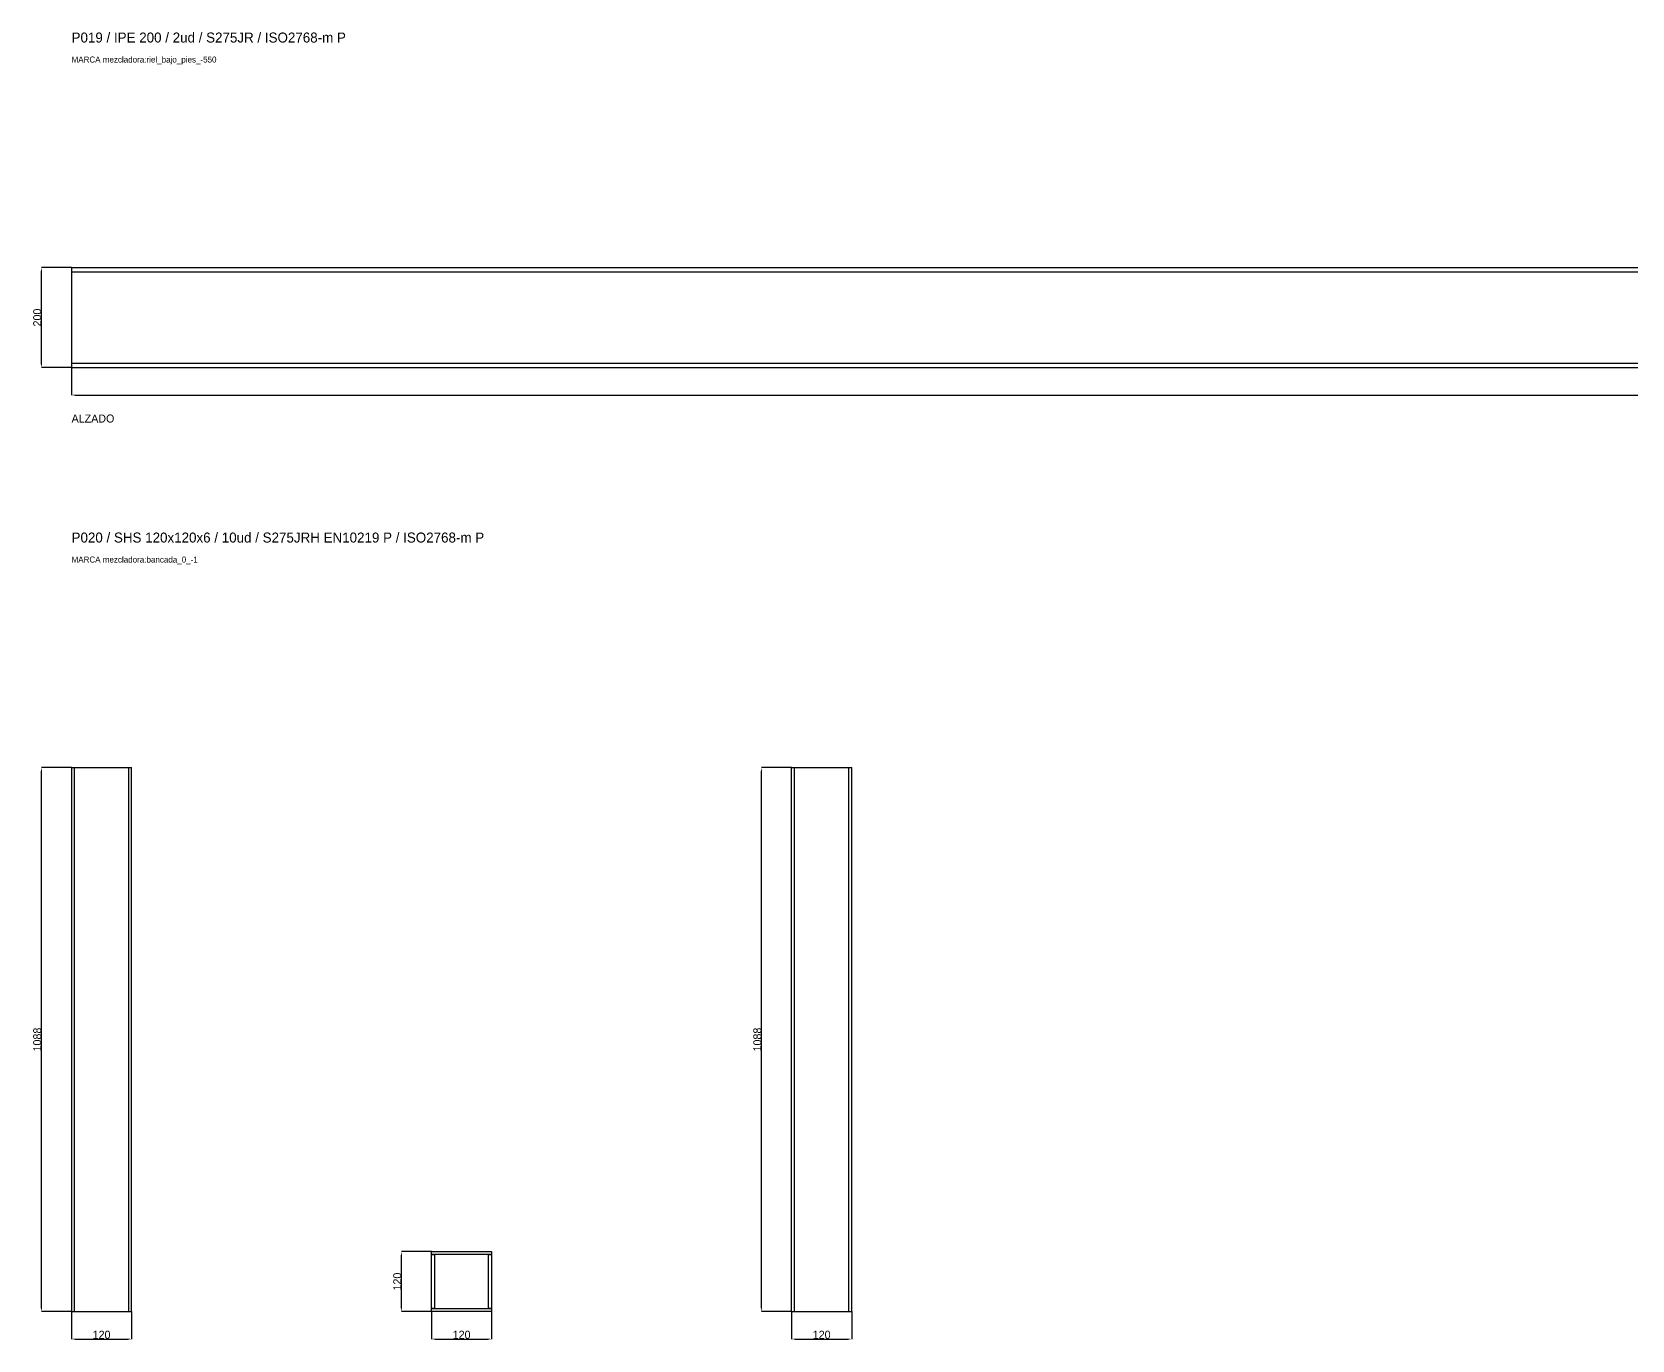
# Model space of a CAD drawing. Header units: millimetres. Extents: x -79 to 13940, y -87340 to 371.
# Drawn here: x -79 to 3120, y -26412 to -23796 of the extents above; entities that cross this region are included whole.
import ezdxf

# ---------------------------------------------------------------- set-up
doc = ezdxf.new("R2010")
doc.units = ezdxf.units.MM
for name, color, linetype in [('R18_COTAS_P', 1, 'Continuous'), ('R18_PIEZAS_P', 3, 'Continuous'), ('R18_TEXTOS', 7, 'Continuous')]:
    doc.layers.add(name, color=color, linetype=linetype)
doc.dimstyles.get("Standard").update_dxf_attribs({"dimtxt": 2.5, "dimasz": 2.5, "dimexe": 1.25, "dimexo": 0.625, "dimtad": 1, "dimcen": 2.5, "dimazin": 3, "dimtfac": 1, "dimtmove": 0, "dimatfit": 3})

# ---------------------------------------------------------------- blocks, each defined once
blk = doc.blocks.new('_CLOSEDFILLED')
at = {"color": 0, "linetype": 'BYBLOCK'}
blk.add_solid([(-1, 0.16), (0, 0), (-1, -0.16)], dxfattribs=at)
blk = doc.blocks.new('*D115')
for p, q in [((0, -24467), (0, -24522)), ((6320, -24467), (6320, -24522)), ((7, -24522), (6313, -24522))]:
    blk.add_line(p, q)
at = {"layer": 'Defpoints'}
for p in [(0, -24467), (6320, -24467), (0, -24522)]:
    blk.add_point(p, dxfattribs=at)
at = {"layer": 'R18_COTAS_P', "xscale": 7, "yscale": 7, "rotation": 180}
blk.add_blockref('_CLOSEDFILLED', (0, -24522), dxfattribs=at)
at = {"layer": 'R18_COTAS_P', "xscale": 7, "yscale": 7}
blk.add_blockref('_CLOSEDFILLED', (6320, -24522), dxfattribs=at)
at = {"layer": 'R18_COTAS_P', "insert": (3160, -24513.4), "char_height": 16, "attachment_point": 5}
blk.add_mtext('6320', dxfattribs=at)
blk = doc.blocks.new('*D116')
for p, q in [((0, -24267), (-60, -24267)), ((-60, -24460), (-60, -24274)), ((0, -24467), (-60, -24467))]:
    blk.add_line(p, q)
at = {"layer": 'Defpoints'}
for p in [(0, -24267), (-60, -24467), (0, -24467)]:
    blk.add_point(p, dxfattribs=at)
at = {"layer": 'R18_COTAS_P', "xscale": 7, "yscale": 7}
for p, rotation in [((-60, -24267), 90), ((-60, -24467), 270)]:
    blk.add_blockref('_CLOSEDFILLED', p, dxfattribs=dict(at, rotation=rotation))
at = {"layer": 'R18_COTAS_P', "insert": (-68.6, -24367), "char_height": 16, "attachment_point": 5, "rotation": 90}
blk.add_mtext('200', dxfattribs=at)
blk = doc.blocks.new('*D121')
for p, q in [((0, -26355), (0, -26410)), ((120, -26355), (120, -26410)), ((7, -26410), (113, -26410))]:
    blk.add_line(p, q)
at = {"layer": 'Defpoints'}
for p in [(0, -26355), (120, -26355), (0, -26410)]:
    blk.add_point(p, dxfattribs=at)
at = {"layer": 'R18_COTAS_P', "xscale": 7, "yscale": 7, "rotation": 180}
blk.add_blockref('_CLOSEDFILLED', (0, -26410), dxfattribs=at)
at = {"layer": 'R18_COTAS_P', "xscale": 7, "yscale": 7}
blk.add_blockref('_CLOSEDFILLED', (120, -26410), dxfattribs=at)
at = {"layer": 'R18_COTAS_P', "insert": (60, -26401.4), "char_height": 16, "attachment_point": 5}
blk.add_mtext('120', dxfattribs=at)
blk = doc.blocks.new('*D122')
for p, q in [((0, -25267), (-60, -25267)), ((-60, -26348), (-60, -25274)), ((0, -26355), (-60, -26355))]:
    blk.add_line(p, q)
at = {"layer": 'Defpoints'}
for p in [(0, -25267), (-60, -26355), (0, -26355)]:
    blk.add_point(p, dxfattribs=at)
at = {"layer": 'R18_COTAS_P', "xscale": 7, "yscale": 7}
for p, rotation in [((-60, -25267), 90), ((-60, -26355), 270)]:
    blk.add_blockref('_CLOSEDFILLED', p, dxfattribs=dict(at, rotation=rotation))
at = {"layer": 'R18_COTAS_P', "insert": (-68.6, -25811), "char_height": 16, "attachment_point": 5, "rotation": 90}
blk.add_mtext('1088', dxfattribs=at)
blk = doc.blocks.new('*D123')
for p, q in [((720, -26355), (720, -26410)), ((840, -26355), (840, -26410)), ((727, -26410), (833, -26410))]:
    blk.add_line(p, q)
at = {"layer": 'Defpoints'}
for p in [(720, -26355), (840, -26355), (720, -26410)]:
    blk.add_point(p, dxfattribs=at)
at = {"layer": 'R18_COTAS_P', "xscale": 7, "yscale": 7, "rotation": 180}
blk.add_blockref('_CLOSEDFILLED', (720, -26410), dxfattribs=at)
at = {"layer": 'R18_COTAS_P', "xscale": 7, "yscale": 7}
blk.add_blockref('_CLOSEDFILLED', (840, -26410), dxfattribs=at)
at = {"layer": 'R18_COTAS_P', "insert": (780, -26401.4), "char_height": 16, "attachment_point": 5}
blk.add_mtext('120', dxfattribs=at)
blk = doc.blocks.new('*D124')
for p, q in [((720, -26235), (660, -26235)), ((660, -26348), (660, -26242)), ((720, -26355), (660, -26355))]:
    blk.add_line(p, q)
at = {"layer": 'Defpoints'}
for p in [(720, -26235), (660, -26355), (720, -26355)]:
    blk.add_point(p, dxfattribs=at)
at = {"layer": 'R18_COTAS_P', "xscale": 7, "yscale": 7}
for p, rotation in [((660, -26235), 90), ((660, -26355), 270)]:
    blk.add_blockref('_CLOSEDFILLED', p, dxfattribs=dict(at, rotation=rotation))
at = {"layer": 'R18_COTAS_P', "insert": (651.4, -26295), "char_height": 16, "attachment_point": 5, "rotation": 90}
blk.add_mtext('120', dxfattribs=at)
blk = doc.blocks.new('*D125')
for p, q in [((1440, -26355), (1440, -26410)), ((1560, -26355), (1560, -26410)), ((1447, -26410), (1553, -26410))]:
    blk.add_line(p, q)
at = {"layer": 'Defpoints'}
for p in [(1440, -26355), (1560, -26355), (1440, -26410)]:
    blk.add_point(p, dxfattribs=at)
at = {"layer": 'R18_COTAS_P', "xscale": 7, "yscale": 7, "rotation": 180}
blk.add_blockref('_CLOSEDFILLED', (1440, -26410), dxfattribs=at)
at = {"layer": 'R18_COTAS_P', "xscale": 7, "yscale": 7}
blk.add_blockref('_CLOSEDFILLED', (1560, -26410), dxfattribs=at)
at = {"layer": 'R18_COTAS_P', "insert": (1500, -26401.4), "char_height": 16, "attachment_point": 5}
blk.add_mtext('120', dxfattribs=at)
blk = doc.blocks.new('*D126')
for p, q in [((1440, -25267), (1380, -25267)), ((1380, -26348), (1380, -25274)), ((1440, -26355), (1380, -26355))]:
    blk.add_line(p, q)
at = {"layer": 'Defpoints'}
for p in [(1440, -25267), (1380, -26355), (1440, -26355)]:
    blk.add_point(p, dxfattribs=at)
at = {"layer": 'R18_COTAS_P', "xscale": 7, "yscale": 7}
for p, rotation in [((1380, -25267), 90), ((1380, -26355), 270)]:
    blk.add_blockref('_CLOSEDFILLED', p, dxfattribs=dict(at, rotation=rotation))
at = {"layer": 'R18_COTAS_P', "insert": (1371.4, -25811), "char_height": 16, "attachment_point": 5, "rotation": 90}
blk.add_mtext('1088', dxfattribs=at)

msp = doc.modelspace()

# ---------------------------------------------------------------- linework, layer by layer
at = {"layer": 'R18_PIEZAS_P'}
for p, q in [((0, -24266.975), (6320, -24266.975)), ((0, -24266.975), (0, -24275.475)), ((0, -24275.475), (6320, -24275.475)), ((0, -24275.475), (0, -24458.475)), ((0, -24458.475), (6320, -24458.475)), ((0, -24458.475), (0, -24466.975)), ((0, -24466.975), (6320, -24466.975)), ((0, -25266.975), (120, -25266.975)), ((0, -25266.975), (0, -26354.975)), ((0, -25266.975), (6, -25266.975)), ((6, -26354.975), (6, -25266.975)), ((114, -25266.975), (120, -25266.975)), ((114, -25266.975), (114, -26354.975)), ((120, -26354.975), (120, -25266.975)), ((1440, -25266.975), (1446, -25266.975)), ((1440, -26354.975), (1440, -25266.975)), ((1446, -26354.975), (1446, -25266.975)), ((1446, -25266.975), (1554, -25266.975)), ((1554, -25266.975), (1560, -25266.975)), ((1554, -26354.975), (1554, -25266.975)), ((1560, -26354.975), (1560, -25266.975)), ((720, -26240.975), (720, -26234.975)), ((720, -26234.975), (840, -26234.975)), ((840, -26234.975), (840, -26240.975)), ((840, -26240.975), (720, -26240.975)), ((720, -26348.975), (720, -26240.975)), ((720, -26240.975), (726, -26240.975)), ((726, -26240.975), (726, -26348.975)), ((834, -26348.975), (834, -26240.975)), ((834, -26240.975), (840, -26240.975)), ((840, -26240.975), (840, -26348.975)), ((0, -26354.975), (120, -26354.975)), ((0, -26354.975), (6, -26354.975)), ((114, -26354.975), (120, -26354.975)), ((720, -26354.975), (720, -26348.975)), ((720, -26348.975), (840, -26348.975)), ((726, -26348.975), (720, -26348.975)), ((840, -26354.975), (720, -26354.975)), ((840, -26348.975), (834, -26348.975)), ((840, -26348.975), (840, -26354.975)), ((1440, -26354.975), (1446, -26354.975)), ((1446, -26354.975), (1554, -26354.975)), ((1554, -26354.975), (1560, -26354.975))]:
    msp.add_line(p, q, dxfattribs=at)

# ---------------------------------------------------------------- texts
at = {"layer": 'R18_TEXTOS'}
for s, height, p in [('P019 / IPE 200 / 2ud / S275JR / ISO2768-m P', 20, (0, -23816.975)), ('MARCA mezcladora:riel_bajo_pies_-550', 12, (0, -23856.975)), ('ALZADO', 16, (0, -24576.975)), ('P020 / SHS 120x120x6 / 10ud / S275JRH EN10219 P / ISO2768-m P', 20, (0, -24816.975)), ('MARCA mezcladora:bancada_0_-1', 12, (0, -24856.975))]:
    msp.add_text(s, height=height, dxfattribs=at).set_placement(p)

# ---------------------------------------------------------------- dimensions: what is measured, and where the dimension line sits
at = {"layer": 'R18_COTAS_P'}
for base, p1, p2, picture, middle in [((-60, -24466.975), (0, -24466.975), (0, -24266.975), '*D116', (-68.625, -24366.975)), ((-60, -26354.975), (0, -26354.975), (0, -25266.975), '*D122', (-68.625, -25810.975)), ((1380, -26354.975), (1440, -26354.975), (1440, -25266.975), '*D126', (1371.375, -25810.975)), ((660, -26354.975), (720, -26354.975), (720, -26234.975), '*D124', (651.375, -26294.975))]:
    dim = msp.add_linear_dim(base=base, p1=p1, p2=p2, angle=90, dimstyle='Standard', override={"dimtxt": 16, "dimasz": 7, "dimtad": 1, "dimdec": 2}, dxfattribs=at)
    dim.commit()
    dim.dimension.update_dxf_attribs({"geometry": picture, "text_midpoint": middle})
for base, p1, p2, picture, middle in [((0, -24521.975), (0, -24466.975), (6320, -24466.975), '*D115', (3160, -24513.35)), ((0, -26409.975), (0, -26354.975), (120, -26354.975), '*D121', (60, -26401.35)), ((720, -26409.975), (720, -26354.975), (840, -26354.975), '*D123', (780, -26401.35)), ((1440, -26409.975), (1440, -26354.975), (1560, -26354.975), '*D125', (1500, -26401.35))]:
    dim = msp.add_linear_dim(base=base, p1=p1, p2=p2, dimstyle='Standard', override={"dimtxt": 16, "dimasz": 7, "dimtad": 1, "dimdec": 2}, dxfattribs=at)
    dim.commit()
    dim.dimension.update_dxf_attribs({"geometry": picture, "text_midpoint": middle})

doc.saveas('drawing.dxf')
